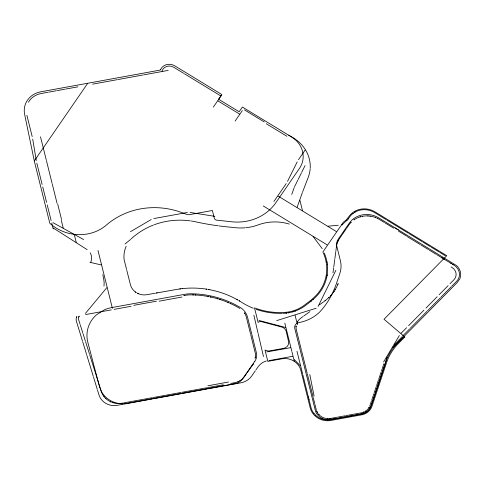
<?xml version="1.0" encoding="UTF-8"?>
<svg xmlns="http://www.w3.org/2000/svg" width="485" height="485" viewBox="0 0 485 485"><rect width="100%" height="100%" fill="white"/><g stroke="black" fill="none" stroke-linecap="round" stroke-linejoin="round"><path stroke-width="0.73" d="M296.062 326.787L296.117 325.987A12.925 11.87 12.4 0 0 296.377 329.933L301.3 349.673M332.989 272.867L333.686 267.611M333.801 266.732L334.759 259.451M334.88 258.578L335.814 251.472M335.923 250.672L336.499 246.307A20.625 18.945 12.4 0 1 337.548 242.227L337.281 242.979M327.06 275.874L327.254 274.965M90.883 262.13L91.38 259.972A10.894 10.003 12.4 0 0 90.174 252.837M385.563 362.659L386.933 357.263M326.605 277.596L326.848 276.692A45.754 42.019 12.4 0 1 315.559 297.172A74.799 68.7 12.4 0 1 312.486 299.979L313.213 299.348M255.11 358.075L255.365 357.178M76.545 317.451L76.842 316.566A7.663 7.039 12.4 0 0 76.666 322.058L82.559 341.301M369.709 406.157L371.462 400.956M371.752 400.083L373.905 393.644M374.196 392.765L376.36 386.29M376.627 385.496L378.5 379.882M378.773 379.064L381.21 371.771M381.483 370.958L383.926 363.653M377.112 388.164L371.225 405.775L371.54 404.896M377.378 387.357L385.32 363.592M378.082 385.248L378.397 384.369M291.74 194.455L294.25 187.44M297.141 207.21L302.428 192.424M377.488 386.933L377.815 386.06M302.707 191.672L308.254 177.261A35.587 32.683 12.4 0 0 310.176 168.713M370.516 407.552L370.898 406.697A13.216 12.137 12.4 0 1 365.205 412.808L366.072 412.347M337.845 284.331L338.178 283.598A51.828 47.603 12.4 0 1 334.886 290.109L335.299 289.418M338.209 240.742L337.869 241.469A20.625 18.945 12.4 0 1 339.451 238.644L341.743 235.316M318.063 306.49L335.869 270.333M287.52 181.384L297.202 161.881M294.565 186.701L297.814 180.159M298.172 179.438L301.421 172.89M301.779 172.169L305.029 165.627M297.651 321.519L297.256 322.222A12.925 11.87 12.4 0 1 300.827 318.118L303.016 316.553M78.746 316.947L79.219 316.135A5.226 4.801 12.4 0 0 78.703 319.942L80.122 324.423M383.611 361.913L399.361 335.523M253.097 364.283L253.606 363.483A16.266 14.938 12.4 0 1 253.158 364.162L247.168 372.741M368.842 407.782L369.279 407.103A11.913 10.937 12.4 0 1 364.896 411.559L365.575 411.08M334.019 291.473L334.456 290.794L334.044 291.436A36.727 33.732 12.4 0 1 330.364 296.02L330.2 296.183M34.296 160.947L87.743 83.262M213.309 107.149L221.415 95.375M235.116 121.062L242.306 110.616M298.499 159.68L305.126 150.059M273.904 201.475L286.223 183.585M342.204 234.649L346.338 228.653M346.793 227.986L348.939 224.876A22.08 20.279 12.4 0 1 351.201 222.154L350.643 222.748M255.401 370.685L251.679 376.057A17.587 16.157 12.4 0 1 240.833 382.829L230.878 384.641M256.05 369.746L257.984 366.951A16.702 15.338 12.4 0 1 266.392 360.931M246.519 373.674L244.561 376.475A16.266 14.938 12.4 0 1 239.584 380.937L240.372 380.373M348.557 218.492L347.969 219.238A19.606 18.006 12.4 0 0 349.042 217.838L349.582 217.056A18.157 16.678 12.4 0 1 353.462 213.097L352.698 213.685M85.39 313.443L106.821 287.678M396.894 343.653L457.167 282.555L459.786 278.923A12.871 11.816 12.4 0 0 457.967 267.047L457.325 266.356A11.1 10.197 12.4 0 0 456.27 265.404L378.755 217.88A21.498 19.739 12.4 0 0 349.218 223.233L338.045 239.481A9.876 9.069 12.4 0 0 336.814 246.313L340.288 260.227A26.699 24.523 12.4 0 1 339.876 273.322L336.141 284.404A184.585 169.532 12.4 0 1 334.201 289.296L332.601 292.934A86.172 79.14 12.4 0 1 319.779 311.946A41.201 37.836 12.4 0 1 298.772 322.616A5.371 4.935 12.4 0 0 294.771 328.43L315.68 411.741A11.379 10.452 12.4 0 0 316.275 412.978L316.76 413.766A13.022 11.961 12.4 0 0 327.672 419.78L337.117 418.385M330.449 295.935L330.036 296.353M401.113 333.262L406.575 327.727M425.945 308.108L437.161 296.747M439.174 294.704L448.091 285.677M450.104 283.64L453.972 279.724A8.712 8.002 12.4 0 0 452.081 267.538L451.123 266.944M408.588 325.69L423.932 310.151M402.689 335.947L409.595 328.957M410.171 328.369L426.945 311.376M427.521 310.794L440.18 297.978M440.756 297.396L451.111 286.908M451.687 286.32L456.634 281.312A11.476 10.537 12.4 0 0 454.124 265.246L452.359 264.173L453.22 264.701M402.223 336.62L394.341 344.762M404.805 337.033L398.33 343.592A57.078 52.422 12.4 0 0 386.545 362.677L371.965 406.321A14.089 12.937 12.4 0 1 361.719 414.833L330.867 420.446A17.284 15.872 12.4 0 1 310.194 407.849L300.852 370.352A15.829 14.538 12.4 0 0 282.167 358.773L268.484 361.258A15.829 14.538 12.4 0 0 267.835 361.392L265.004 350.031A6.535 6.002 12.4 0 0 269.727 350.849L283.598 348.382A6.535 6.002 12.4 0 0 288.52 341.428L286.326 331.734A6.535 6.002 12.4 0 0 281.536 326.975L261.56 321.688A3.631 3.334 12.4 0 0 258.129 322.446L254.498 307.866A65.166 59.849 12.4 0 0 282.979 312.473A36.26 33.301 12.4 0 0 305.889 303.986A73.926 67.9 12.4 0 0 314.923 296.602A44.881 41.219 12.4 0 0 322.864 251.982L343.447 222.063A18.733 17.205 12.4 0 0 348.309 217.389L348.848 216.607A19.024 17.472 12.4 0 1 374.984 211.86L446.764 255.698L384.023 319.251L404.89 337.014M392.662 347.527L403.211 337.324M346.733 220.511L347.424 219.85L341.901 225.004L342.604 224.355M328.672 297.657L329.285 297.105A52.647 48.355 12.4 0 1 324.544 301.155L325.199 300.651M311.109 301.137L311.849 300.524A195.231 179.311 12.4 0 1 306.538 304.677A40.206 36.927 12.4 0 1 294.534 311.303L295.468 310.97M125.045 243.955L130.653 239.396M303.762 316.014L309.848 311.661M319.342 304.871L323.841 301.676M354.596 219.408L353.911 219.875A22.08 20.279 12.4 0 1 360.888 216.649L360.064 216.88M355.208 211.975L354.371 212.478A18.157 16.678 12.4 0 1 374.523 212.527L386.345 219.747M130.489 231.684L151.235 219.517M237.911 381.762L238.802 381.343A16.266 14.938 12.4 0 1 234.528 382.738L230.587 383.459M363.326 412.274L364.114 411.953A11.913 10.937 12.4 0 1 361.228 412.862L345.878 415.651M363.483 413.523L364.411 413.171A13.216 12.137 12.4 0 1 361.519 414.044L346.175 416.833M276.674 320.621L316.165 308.23M292.764 311.861L293.716 311.564A37.133 34.102 12.4 0 1 287.854 312.88L288.848 312.728M362.616 216.268L361.774 216.437A22.08 20.279 12.4 0 1 368.582 215.952L367.715 215.958M157.176 292.855L156.188 293.043L177.128 289.363A85.245 78.297 12.4 0 1 180.778 288.817L179.777 288.951M355.414 415.057L356.821 414.796M47.827 92.308L41.201 93.514A19.461 17.872 12.4 0 0 28.409 102.244M48.676 92.156L56.284 90.768M57.133 90.616L64.741 89.228M65.59 89.076L77.855 86.845M92.653 84.154L117.322 79.661M118.164 79.51L142.693 75.048M143.542 74.89L168.21 70.404M153.775 218.577L187.319 212.472M183.645 295.608L184.633 295.426M133.757 305.32L156.455 301.191M85.663 314.547L111.32 309.879M114.139 309.369L131.053 306.29M159.104 301.185L181.942 297.032M268.969 360.622L292.637 356.323M207.883 385.775L228.459 382.034M122.966 403.041L121.88 403.235A17.43 16.005 12.4 0 1 111.938 402.332L112.896 402.653M123.808 402.883L151.926 397.767M152.775 397.615L180.899 392.498M181.742 392.341L206.622 387.818M207.465 387.661L223.227 384.793M123.257 404.223L117.03 405.357A15.253 14.004 12.4 0 1 98.982 394.935L97.491 390.055M124.105 404.066L152.223 398.949M153.072 398.797L181.19 393.681M182.039 393.529L206.919 389M207.762 388.849L230.035 384.793M345.029 415.809L330.515 418.446A11.913 10.937 12.4 0 1 329.23 418.616L330.085 418.507M338.997 418.046L354.474 415.227M345.326 416.991L330.667 419.658A16.411 15.071 12.4 0 1 329.527 419.822L330.521 419.67M357.287 414.711L362.895 413.596L365.896 412.292A13.38 12.289 12.4 0 0 369.279 409.249L371.08 405.672L386.03 361.016A57.612 52.913 12.4 0 1 396.912 343.671M266.798 351.922L290.491 347.703M155.345 293.195L146.822 294.698A13.798 12.671 12.4 0 1 137.316 293.195L138.237 293.619M285.998 313.11L286.999 312.995A37.133 34.102 12.4 0 1 283.04 313.28L282.797 313.292M182.633 288.599L181.632 288.708A85.245 78.297 12.4 0 1 207.113 289.248L206.113 289.096M328.066 226.204L338.269 225.234M327.654 419.931L328.666 419.901A16.411 15.071 12.4 0 1 315.032 414.742L315.777 415.409M192.775 294.88L193.788 294.91A89.422 82.129 12.4 0 0 191.63 294.856A34.859 32.016 12.4 0 0 184.512 295.45M195.697 295.001L194.679 294.947A89.422 82.129 12.4 0 1 208.962 296.656L207.962 296.474M327.484 418.585L328.351 418.652A11.913 10.937 12.4 0 1 318.481 414.117L319.069 414.73M190.09 212.448L214.837 216.34M370.304 216.189L369.449 216.031A22.08 20.279 12.4 0 1 376.124 217.765L375.293 217.492M209.035 289.594L208.041 289.406A85.245 78.297 12.4 0 1 237.783 299.972L236.898 299.481M210.884 297.056L209.89 296.844A89.422 82.129 12.4 0 1 218.274 298.96L217.298 298.675M89.943 262.324L101.189 264.913M258.96 320.452L285.447 327.46M220.196 299.578L219.232 299.257A89.422 82.129 12.4 0 1 228.865 302.828L227.932 302.428M230.781 303.683L229.86 303.264A89.422 82.129 12.4 0 1 236.165 306.362L239.893 308.448M110.216 401.568L111.126 402.004A17.43 16.005 12.4 0 1 105.227 397.973L105.924 398.676M377.748 218.529L376.966 218.141A22.08 20.279 12.4 0 1 379.258 219.372L384.429 222.53M52.926 222.633L83.596 239.548M239.681 301.076L238.814 300.567A85.245 78.297 12.4 0 1 240.451 301.543A66.039 60.649 12.4 0 0 253.267 308.248M288.733 135.115L293.552 138.055A35.587 32.683 12.4 0 1 310.224 167.913M244.464 109.883L264.246 121.935M183.651 73.308L173.697 67.245A7.845 7.202 12.4 0 0 162.002 71.168M184.385 73.762L220.59 95.812M266.307 123.748L286.884 136.279M218.074 100.983L239.451 114.005M437.167 254.916L442.769 258.329L441.92 257.814M451.614 263.719L443.52 258.784L444.375 259.311M278.135 196.092L336.257 231.503M263.222 205.931L327.084 244.84M387.085 220.196L408.443 233.243M409.176 233.691L422.162 241.621M422.896 242.07L430.541 246.738M431.28 247.186L438.961 251.879M439.707 252.339L445.309 255.759M385.169 222.979L393.596 228.126M398.561 231.157L406.527 236.025M450.765 263.203L451.626 263.725M407.182 236.571L420.113 244.488M420.853 244.937L428.54 249.642M429.28 250.09L436.415 254.461M395.02 227.901L398.476 230.035M53.283 228.017L87.173 249.678M135.406 292L136.236 292.564A13.798 12.671 12.4 0 1 130.41 284.653L126.809 270.363M294.34 359.609L300.1 365.581M313.74 413.293L314.377 414.038A16.411 15.071 12.4 0 1 311.043 407.697L308.775 398.621L309.012 399.537M103.972 396.53L104.596 397.288A17.43 16.005 12.4 0 1 101.292 391.456L100.668 389.479M313.061 236.474L322.27 248.702M244.907 313.613L244.373 312.801A15.253 14.004 12.4 0 1 246.386 317.281L250.593 334.159M317.548 412.656L317.93 413.39A11.913 10.937 12.4 0 1 316.632 410.934L317.014 411.668M80.364 325.205L82.874 333.134M83.117 333.91L85.293 340.803M85.542 341.579L89.482 354.056M89.725 354.838L96.339 375.766M96.582 376.548L100.425 388.697M82.802 342.077L86.627 354.577M86.863 355.359L93.284 376.324M93.52 377.1L97.249 389.267M308.345 396.912L308.575 397.833L302.876 374.953M126.615 269.575L124.099 259.584A29.906 27.469 12.4 0 1 126.173 246.289M299.882 200.214L302.464 210.581M295.08 315.274L297.438 324.744M301.494 350.467L307.193 373.341M307.393 374.129L313.092 397.009M313.286 397.797L314.729 403.581M314.929 404.375L316.378 410.158M296.978 351.286L302.682 374.165M284.804 323.101L291.849 351.395M292.049 352.183L294.334 361.361M97.988 250.454L112.399 308.308M74.338 234.782L76.224 242.348M57.709 204.112L61.559 219.559M40.497 136.8L46.196 159.68M46.39 160.468L52.125 183.475M52.319 184.27L57.066 203.318M61.328 220.426L63.208 227.968M26.887 115.291L32.192 136.594M36.805 163.106L42.116 184.409M42.735 186.907L46.602 202.421M47.227 204.919L51.125 220.566M51.743 223.064L53.211 228.95M250.793 334.947L255.456 353.753A10.955 10.058 12.4 0 1 255.152 358.069M253.873 315.22L257.965 332.819M258.147 333.607L263.488 356.554M309.782 374.517L314.074 396.009M326.926 261.724L327.096 262.652A45.754 42.019 12.4 0 0 324.289 253.079M32.713 139.11L36.284 160.59M327.272 263.694L327.351 264.634M246.004 227.708A48.524 44.565 12.4 0 0 258.269 224.864A45.754 42.019 12.4 0 1 289.224 224.052M245.143 227.786A48.524 44.565 12.4 0 1 232.897 227.398A258.384 237.317 12.4 0 1 219.014 225.919M218.147 225.804A258.384 237.317 12.4 0 1 194.303 221.524A70.774 65.002 12.4 0 0 191.266 221.008M153.539 225.004A70.774 65.002 12.4 0 0 135.26 235.431A29.906 27.469 12.4 0 0 131.253 238.838M154.333 224.7A70.774 65.002 12.4 0 1 190.399 220.887M103.96 286.065A23.965 22.013 12.4 0 0 103.917 280.548A74.193 68.142 12.4 0 0 102.814 274.722M327.254 263.694A45.754 42.019 12.4 0 1 327.005 275.844M281.924 313.322A66.039 60.649 12.4 0 1 256.189 309.339M160.693 69.331L160.347 70.052L40.807 91.798A21.498 19.746 12.4 0 0 24.626 114.327L34.374 161.323L49.816 223.288A41.377 38 12.4 0 0 96.618 231.193A40.667 37.351 12.4 0 0 106.494 224.979A72.623 66.7 12.4 0 1 183.275 213.145L186.549 214.328A5.808 5.335 12.4 0 0 189.805 214.606L212.381 210.49L214.309 218.208A2.613 2.401 12.4 0 0 216.631 220.141L231.642 221.778A47.639 43.753 12.4 0 0 275.868 202.675L299.506 168.319A24.402 22.413 12.4 0 0 291.715 137.085L242.397 107.046L239.147 111.762L218.577 99.237L221.833 94.514L174.691 65.796A9.73 8.936 12.4 0 0 160.693 69.331M254.843 361.258L242.391 379.076A12.173 11.179 12.4 0 1 236.407 383.392L125.876 403.593A23.262 21.364 12.4 0 1 101.438 391.65L99.419 386.466L87.67 341.701A31.968 29.361 12.4 0 1 96.473 314.801L104.348 309.842A31.179 28.639 12.4 0 1 111.599 307.617L184.245 294.395A36.017 33.083 12.4 0 1 191.605 293.789A90.61 83.22 12.4 0 1 239.681 307.096A16.411 15.071 12.4 0 1 247.514 317.075L256.401 352.759A12.198 11.204 12.4 0 1 254.843 361.258"/></g></svg>
